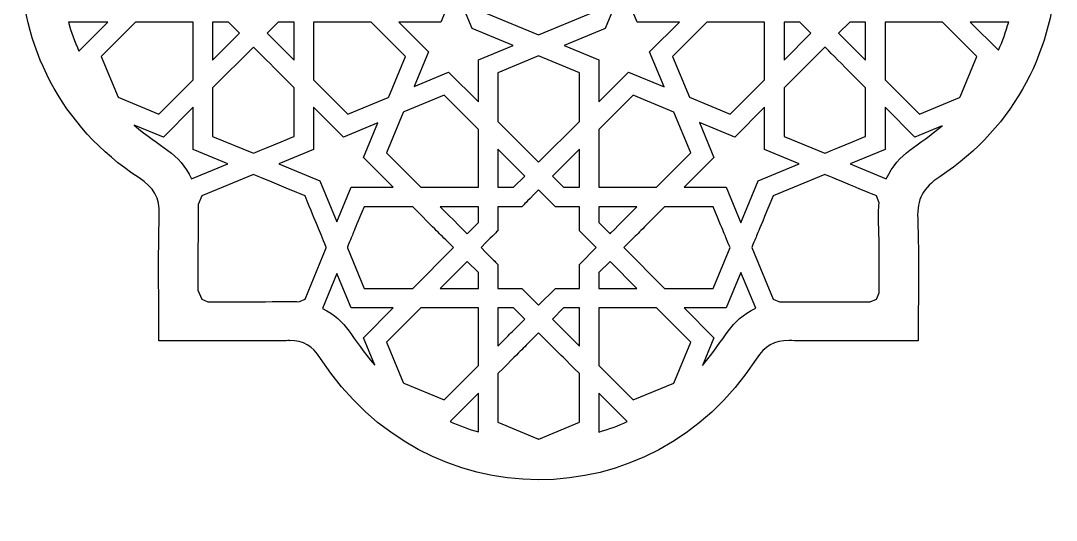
# Model space of a CAD drawing. Header units: millimetres. Extents: x -49 to 49, y -53 to 49.
# Drawn here: x -48.9 to 48.9, y -52.7 to -5.5 of the extents above; entities that cross this region are included whole.
import ezdxf

# ---------------------------------------------------------------- set-up
doc = ezdxf.new("R2010")
doc.units = ezdxf.units.MM
doc.header["$MEASUREMENT"] = 0
doc.layers.add('layer 1', color=7, linetype='Continuous')

msp = doc.modelspace()

# ---------------------------------------------------------------- linework, layer by layer
at = {"layer": 'layer 1', "color": 250}
for points, knots in [([(48.895, -0.3503), (48.895, -0.3503), (48.895, 0.4293), (48.895, 0.4293), (48.895, 0.4293), (48.7734, 7.9912), (45.1306, 15.5018), (37.9554, 20.2583), (37.9554, 20.2583), (36.2762, 21.3713), (35.7541, 22.5263), (35.8183, 24.4154), (35.8183, 24.4154), (35.9449, 28.1496), (35.8557, 31.8904), (35.8557, 35.7967), (35.8557, 35.7967), (31.6064, 35.7967), (27.7795, 35.8549), (23.9088, 35.7678), (23.9088, 35.7678), (22.3862, 35.7322), (21.456, 36.1421), (20.5758, 37.4904), (20.5758, 37.4904), (15.6052, 45.1057), (7.8048, 48.9191), (0.0107, 48.9285), (0.0107, 48.9285), (0.0107, 48.9285), (-0.0024, 48.9285), (-0.0024, 48.9285), (-0.0024, 48.9285), (-7.7962, 48.9335), (-15.5823, 45.1349), (-20.5249, 37.5303), (-20.5249, 37.5303), (-21.4074, 36.1735), (-22.3126, 35.7304), (-23.8315, 35.766), (-23.8315, 35.766), (-27.6722, 35.8631), (-31.54, 35.7981), (-35.8212, 35.7981), (-35.8212, 35.7981), (-35.8212, 31.6273), (-35.895, 27.7869), (-35.7865, 23.9512), (-35.7865, 23.9512), (-35.7402, 22.3157), (-36.2414, 21.3664), (-37.666, 20.4428), (-37.666, 20.4428), (-45.1249, 15.6094), (-48.8564, 7.8304), (-48.8597, 0.0474), (-48.8597, 0.0474), (-48.863, -7.7355), (-45.1382, -15.5224), (-37.6845, -20.3715), (-37.6845, -20.3715), (-36.2777, -21.2865), (-35.7325, -22.2157), (-35.7816, -23.8681), (-35.7816, -23.8681), (-35.8974, -27.7756), (-35.8188, -31.6885), (-35.8188, -35.7536), (-35.8188, -35.7536), (-23.2538, -35.7536), (-23.4607, -35.7219), (-23.51, -35.7219), (-23.51, -35.7219), (-22.142, -35.7219), (-21.3368, -36.2097), (-20.5573, -37.4114), (-20.5573, -37.4114), (-10.6757, -52.645), (10.7061, -52.6806), (20.5532, -37.4876), (20.5532, -37.4876), (21.3907, -36.1953), (22.2536, -35.7201), (23.6855, -35.7201), (23.6855, -35.7201), (23.6855, -35.7201), (23.0953, -35.754), (35.8549, -35.754), (35.8549, -35.754), (35.8549, -31.6982), (35.9509, -27.9403), (35.814, -24.191), (35.814, -24.191), (35.747, -22.3604), (36.3185, -21.3046), (37.8905, -20.2646), (37.8905, -20.2646), (45.1056, -15.4912), (48.7741, -7.9417), (48.895, -0.3503)], [0, 0, 0, 0, 0.0384615, 0.0384615, 0.0384615, 0.0384615, 0.0769231, 0.0769231, 0.0769231, 0.0769231, 0.1153846, 0.1153846, 0.1153846, 0.1153846, 0.1538462, 0.1538462, 0.1538462, 0.1538462, 0.1923077, 0.1923077, 0.1923077, 0.1923077, 0.2307692, 0.2307692, 0.2307692, 0.2307692, 0.2692308, 0.2692308, 0.2692308, 0.2692308, 0.3076923, 0.3076923, 0.3076923, 0.3076923, 0.3461538, 0.3461538, 0.3461538, 0.3461538, 0.3846154, 0.3846154, 0.3846154, 0.3846154, 0.4230769, 0.4230769, 0.4230769, 0.4230769, 0.4615385, 0.4615385, 0.4615385, 0.4615385, 0.5, 0.5, 0.5, 0.5, 0.5384615, 0.5384615, 0.5384615, 0.5384615, 0.5769231, 0.5769231, 0.5769231, 0.5769231, 0.6153846, 0.6153846, 0.6153846, 0.6153846, 0.6538462, 0.6538462, 0.6538462, 0.6538462, 0.6923077, 0.6923077, 0.6923077, 0.6923077, 0.7307692, 0.7307692, 0.7307692, 0.7307692, 0.7692308, 0.7692308, 0.7692308, 0.7692308, 0.8076923, 0.8076923, 0.8076923, 0.8076923, 0.8461538, 0.8461538, 0.8461538, 0.8461538, 0.8846154, 0.8846154, 0.8846154, 0.8846154, 0.9230769, 0.9230769, 0.9230769, 0.9230769, 1, 1, 1, 1]), ([(4.9029, -4.8433), (4.9029, -4.8433), (0.0268, -6.8636), (0.0268, -6.8636), (0.0268, -6.8636), (0.0268, -6.8636), (-4.8486, -4.8433), (-4.8486, -4.8433), (-4.8486, -4.8433), (-4.8486, -4.8433), (-6.853, 0.0018), (-6.853, 0.0018), (-6.853, 0.0018), (-6.853, 0.0018), (-6.8386, 0.0364), (-6.8386, 0.0364), (-6.8386, 0.0364), (-6.8386, 0.0364), (-6.853, 0.0713), (-6.853, 0.0713), (-6.853, 0.0713), (-6.853, 0.0713), (-4.8486, 4.9167), (-4.8486, 4.9167), (-4.8486, 4.9167), (-4.8486, 4.9167), (0.0053, 6.9282), (0.0053, 6.9282), (0.0053, 6.9282), (0.0053, 6.9282), (0.0268, 6.9191), (0.0268, 6.9191), (0.0268, 6.9191), (0.0268, 6.9191), (0.0487, 6.9282), (0.0487, 6.9282), (0.0487, 6.9282), (0.0487, 6.9282), (4.9029, 4.9167), (4.9029, 4.9167), (4.9029, 4.9167), (4.9029, 4.9167), (6.9219, 0.0364), (6.9219, 0.0364), (6.9219, 0.0364), (6.9219, 0.0364), (4.9029, -4.8433), (4.9029, -4.8433)], [0, 0, 0, 0, 0.0769231, 0.0769231, 0.0769231, 0.0769231, 0.1538462, 0.1538462, 0.1538462, 0.1538462, 0.2307692, 0.2307692, 0.2307692, 0.2307692, 0.3076923, 0.3076923, 0.3076923, 0.3076923, 0.3846154, 0.3846154, 0.3846154, 0.3846154, 0.4615385, 0.4615385, 0.4615385, 0.4615385, 0.5384615, 0.5384615, 0.5384615, 0.5384615, 0.6153846, 0.6153846, 0.6153846, 0.6153846, 0.6923077, 0.6923077, 0.6923077, 0.6923077, 0.7692308, 0.7692308, 0.7692308, 0.7692308, 0.8461538, 0.8461538, 0.8461538, 0.8461538, 1, 1, 1, 1]), ([(-5.6596, -13.2013), (-5.6596, -13.2013), (-8.4716, -10.3875), (-8.4716, -10.3875), (-8.4716, -10.3875), (-8.4716, -10.3875), (-11.7076, -11.7288), (-11.7076, -11.7288), (-11.7076, -11.7288), (-11.7076, -11.7288), (-10.3586, -8.4688), (-10.3586, -8.4688), (-10.3586, -8.4688), (-10.3586, -8.4688), (-13.1695, -5.6557), (-13.1695, -5.6557), (-13.1695, -5.6557), (-13.1695, -5.6557), (-9.1948, -5.6557), (-9.1948, -5.6557), (-9.1948, -5.6557), (-9.1948, -5.6557), (-7.85, -2.4073), (-7.85, -2.4073), (-7.85, -2.4073), (-7.85, -2.4073), (-6.2579, -6.2537), (-6.2579, -6.2537), (-6.2579, -6.2537), (-6.2579, -6.2537), (-2.3788, -7.8616), (-2.3788, -7.8616), (-2.3788, -7.8616), (-2.3788, -7.8616), (-5.6596, -9.2223), (-5.6596, -9.2223), (-5.6596, -9.2223), (-5.6596, -9.7232), (-5.6596, -12.7123), (-5.6596, -13.2013)], [0, 0, 0, 0, 0.0909091, 0.0909091, 0.0909091, 0.0909091, 0.1818182, 0.1818182, 0.1818182, 0.1818182, 0.2727273, 0.2727273, 0.2727273, 0.2727273, 0.3636364, 0.3636364, 0.3636364, 0.3636364, 0.4545455, 0.4545455, 0.4545455, 0.4545455, 0.5454545, 0.5454545, 0.5454545, 0.5454545, 0.6363636, 0.6363636, 0.6363636, 0.6363636, 0.7272727, 0.7272727, 0.7272727, 0.7272727, 0.8181818, 0.8181818, 0.8181818, 0.8181818, 1, 1, 1, 1]), ([(9.3349, -5.6557), (9.3349, -5.6557), (13.3107, -5.6557), (13.3107, -5.6557), (13.3107, -5.6557), (13.3107, -5.6557), (10.4994, -8.4688), (10.4994, -8.4688), (10.4994, -8.4688), (10.4994, -8.4688), (11.8661, -11.7718), (11.8661, -11.7718), (11.8661, -11.7718), (11.8661, -11.7718), (8.5256, -10.3875), (8.5256, -10.3875), (8.5256, -10.3875), (8.5256, -10.3875), (5.7143, -13.2013), (5.7143, -13.2013), (5.7143, -13.2013), (5.7143, -12.7014), (5.7143, -9.7155), (5.7143, -9.2223), (5.7143, -9.2223), (5.7143, -9.2223), (2.4335, -7.8616), (2.4335, -7.8616), (2.4335, -7.8616), (2.4335, -7.8616), (6.3119, -6.2537), (6.3119, -6.2537), (6.3119, -6.2537), (6.3119, -6.2537), (7.947, -2.3033), (7.947, -2.3033), (7.947, -2.3033), (7.947, -2.3033), (9.3349, -5.6557), (9.3349, -5.6557)], [0, 0, 0, 0, 0.0909091, 0.0909091, 0.0909091, 0.0909091, 0.1818182, 0.1818182, 0.1818182, 0.1818182, 0.2727273, 0.2727273, 0.2727273, 0.2727273, 0.3636364, 0.3636364, 0.3636364, 0.3636364, 0.4545455, 0.4545455, 0.4545455, 0.4545455, 0.5454545, 0.5454545, 0.5454545, 0.5454545, 0.6363636, 0.6363636, 0.6363636, 0.6363636, 0.7272727, 0.7272727, 0.7272727, 0.7272727, 0.8181818, 0.8181818, 0.8181818, 0.8181818, 1, 1, 1, 1]), ([(-43.3641, -8.3926), (-43.7622, -7.5089), (-44.0934, -6.5945), (-44.3608, -5.6557), (-44.3608, -5.6557), (-44.3608, -5.6557), (-40.6291, -5.6557), (-40.6291, -5.6557), (-40.6291, -5.6557), (-40.6291, -5.6557), (-43.3641, -8.3926), (-43.3641, -8.3926)], [0, 0, 0, 0, 0.25, 0.25, 0.25, 0.25, 0.5, 0.5, 0.5, 0.5, 1, 1, 1, 1]), ([(-41.2675, -8.9016), (-41.2675, -8.9016), (-38.0246, -5.6557), (-38.0246, -5.6557), (-38.0246, -5.6557), (-38.0246, -5.6557), (-32.5867, -5.6557), (-32.5867, -5.6557), (-32.5867, -5.6557), (-32.5867, -5.6557), (-32.5867, -11.098), (-32.5867, -11.098), (-32.5867, -11.098), (-32.5867, -11.098), (-35.8299, -14.3442), (-35.8299, -14.3442), (-35.8299, -14.3442), (-35.8299, -14.3442), (-39.6751, -12.7497), (-39.6751, -12.7497), (-39.6751, -12.7497), (-39.6751, -12.7497), (-41.2675, -8.9016), (-41.2675, -8.9016)], [0, 0, 0, 0, 0.1428571, 0.1428571, 0.1428571, 0.1428571, 0.2857143, 0.2857143, 0.2857143, 0.2857143, 0.4285714, 0.4285714, 0.4285714, 0.4285714, 0.5714286, 0.5714286, 0.5714286, 0.5714286, 0.7142857, 0.7142857, 0.7142857, 0.7142857, 1, 1, 1, 1]), ([(-30.7446, -9.2547), (-30.7446, -9.2547), (-30.7446, -5.6557), (-30.7446, -5.6557), (-30.7446, -5.6557), (-30.7446, -5.6557), (-29.2548, -5.6557), (-29.2548, -5.6557), (-29.2548, -5.6557), (-29.2548, -5.6557), (-28.2017, -6.7095), (-28.2017, -6.7095), (-28.2017, -6.7095), (-28.2017, -6.7095), (-30.7446, -9.2547), (-30.7446, -9.2547)], [0, 0, 0, 0, 0.2, 0.2, 0.2, 0.2, 0.4, 0.4, 0.4, 0.4, 0.6, 0.6, 0.6, 0.6, 1, 1, 1, 1]), ([(-25.5973, -6.7095), (-25.5973, -6.7095), (-24.5442, -5.6557), (-24.5442, -5.6557), (-24.5442, -5.6557), (-24.5442, -5.6557), (-23.0544, -5.6557), (-23.0544, -5.6557), (-23.0544, -5.6557), (-23.0544, -5.6557), (-23.0544, -9.2547), (-23.0544, -9.2547), (-23.0544, -9.2547), (-23.0544, -9.2547), (-25.5973, -6.7095), (-25.5973, -6.7095)], [0, 0, 0, 0, 0.2, 0.2, 0.2, 0.2, 0.4, 0.4, 0.4, 0.4, 0.6, 0.6, 0.6, 0.6, 1, 1, 1, 1]), ([(-17.9695, -14.3442), (-17.9695, -14.3442), (-21.2128, -11.098), (-21.2128, -11.098), (-21.2128, -11.098), (-21.2128, -11.098), (-21.2128, -5.6557), (-21.2128, -5.6557), (-21.2128, -5.6557), (-21.2128, -5.6557), (-15.7748, -5.6557), (-15.7748, -5.6557), (-15.7748, -5.6557), (-15.7748, -5.6557), (-12.531, -8.9016), (-12.531, -8.9016), (-12.531, -8.9016), (-12.531, -8.9016), (-14.114, -12.7264), (-14.114, -12.7264), (-14.114, -12.7264), (-14.114, -12.7264), (-14.1584, -12.7448), (-14.1584, -12.7448), (-14.1584, -12.7448), (-14.1584, -12.7448), (-14.1683, -12.7688), (-14.1683, -12.7688), (-14.1683, -12.7688), (-14.1683, -12.7688), (-17.9695, -14.3442), (-17.9695, -14.3442)], [0, 0, 0, 0, 0.1111111, 0.1111111, 0.1111111, 0.1111111, 0.2222222, 0.2222222, 0.2222222, 0.2222222, 0.3333333, 0.3333333, 0.3333333, 0.3333333, 0.4444444, 0.4444444, 0.4444444, 0.4444444, 0.5555556, 0.5555556, 0.5555556, 0.5555556, 0.6666667, 0.6666667, 0.6666667, 0.6666667, 0.7777778, 0.7777778, 0.7777778, 0.7777778, 1, 1, 1, 1]), ([(21.3533, -5.6557), (21.3533, -5.6557), (21.3533, -11.098), (21.3533, -11.098), (21.3533, -11.098), (21.3533, -11.098), (18.1099, -14.3442), (18.1099, -14.3442), (18.1099, -14.3442), (18.1099, -14.3442), (14.2649, -12.7497), (14.2649, -12.7497), (14.2649, -12.7497), (14.2649, -12.7497), (12.6722, -8.9016), (12.6722, -8.9016), (12.6722, -8.9016), (12.6722, -8.9016), (15.9152, -5.6557), (15.9152, -5.6557), (15.9152, -5.6557), (15.9152, -5.6557), (21.3533, -5.6557), (21.3533, -5.6557)], [0, 0, 0, 0, 0.1428571, 0.1428571, 0.1428571, 0.1428571, 0.2857143, 0.2857143, 0.2857143, 0.2857143, 0.4285714, 0.4285714, 0.4285714, 0.4285714, 0.5714286, 0.5714286, 0.5714286, 0.5714286, 0.7142857, 0.7142857, 0.7142857, 0.7142857, 1, 1, 1, 1]), ([(23.1952, -9.2547), (23.1952, -9.2547), (23.1952, -5.6557), (23.1952, -5.6557), (23.1952, -5.6557), (23.1952, -5.6557), (24.6849, -5.6557), (24.6849, -5.6557), (24.6849, -5.6557), (24.6849, -5.6557), (25.738, -6.7095), (25.738, -6.7095), (25.738, -6.7095), (25.738, -6.7095), (23.1952, -9.2547), (23.1952, -9.2547)], [0, 0, 0, 0, 0.2, 0.2, 0.2, 0.2, 0.4, 0.4, 0.4, 0.4, 0.6, 0.6, 0.6, 0.6, 1, 1, 1, 1]), ([(28.3425, -6.7095), (28.3425, -6.7095), (29.3956, -5.6557), (29.3956, -5.6557), (29.3956, -5.6557), (29.3956, -5.6557), (30.8854, -5.6557), (30.8854, -5.6557), (30.8854, -5.6557), (30.8854, -5.6557), (30.8854, -9.2547), (30.8854, -9.2547), (30.8854, -9.2547), (30.8854, -9.2547), (28.3425, -6.7095), (28.3425, -6.7095)], [0, 0, 0, 0, 0.2, 0.2, 0.2, 0.2, 0.4, 0.4, 0.4, 0.4, 0.6, 0.6, 0.6, 0.6, 1, 1, 1, 1]), ([(39.8258, -12.7264), (39.8258, -12.7264), (39.7814, -12.7448), (39.7814, -12.7448), (39.7814, -12.7448), (39.7814, -12.7448), (39.7715, -12.7688), (39.7715, -12.7688), (39.7715, -12.7688), (39.7715, -12.7688), (35.9703, -14.3442), (35.9703, -14.3442), (35.9703, -14.3442), (35.9703, -14.3442), (32.7272, -11.098), (32.7272, -11.098), (32.7272, -11.098), (32.7272, -11.098), (32.7272, -5.6557), (32.7272, -5.6557), (32.7272, -5.6557), (32.7272, -5.6557), (38.1649, -5.6557), (38.1649, -5.6557), (38.1649, -5.6557), (38.1649, -5.6557), (41.4087, -8.9016), (41.4087, -8.9016), (41.4087, -8.9016), (41.4087, -8.9016), (39.8258, -12.7264), (39.8258, -12.7264)], [0, 0, 0, 0, 0.1111111, 0.1111111, 0.1111111, 0.1111111, 0.2222222, 0.2222222, 0.2222222, 0.2222222, 0.3333333, 0.3333333, 0.3333333, 0.3333333, 0.4444444, 0.4444444, 0.4444444, 0.4444444, 0.5555556, 0.5555556, 0.5555556, 0.5555556, 0.6666667, 0.6666667, 0.6666667, 0.6666667, 0.7777778, 0.7777778, 0.7777778, 0.7777778, 1, 1, 1, 1]), ([(43.4337, -8.3209), (43.4337, -8.3209), (40.7702, -5.6557), (40.7702, -5.6557), (40.7702, -5.6557), (40.7702, -5.6557), (44.3999, -5.6557), (44.3999, -5.6557), (44.3999, -5.6557), (44.1392, -6.5691), (43.8178, -7.4591), (43.4337, -8.3209)], [0, 0, 0, 0, 0.25, 0.25, 0.25, 0.25, 0.5, 0.5, 0.5, 0.5, 1, 1, 1, 1]), ([(-26.8996, -8.0126), (-26.8363, -8.0758), (-23.1175, -11.7986), (-23.0544, -11.8618), (-23.0544, -11.8618), (-23.0544, -11.8618), (-23.0544, -16.4528), (-23.0544, -16.4528), (-23.0544, -16.4528), (-23.1138, -16.4775), (-26.8403, -18.0219), (-26.8996, -18.0464), (-26.8996, -18.0464), (-26.8996, -18.0464), (-30.7446, -16.4528), (-30.7446, -16.4528), (-30.7446, -16.4528), (-30.7446, -16.4528), (-30.7446, -11.8618), (-30.7446, -11.8618), (-30.7446, -11.8618), (-30.7446, -11.8618), (-26.8996, -8.0126), (-26.8996, -8.0126)], [0, 0, 0, 0, 0.1428571, 0.1428571, 0.1428571, 0.1428571, 0.2857143, 0.2857143, 0.2857143, 0.2857143, 0.4285714, 0.4285714, 0.4285714, 0.4285714, 0.5714286, 0.5714286, 0.5714286, 0.5714286, 0.7142857, 0.7142857, 0.7142857, 0.7142857, 1, 1, 1, 1]), ([(23.1952, -16.4528), (23.1952, -16.4528), (23.1952, -11.8618), (23.1952, -11.8618), (23.1952, -11.8618), (23.1952, -11.8618), (27.0404, -8.0126), (27.0404, -8.0126), (27.0404, -8.0126), (27.1036, -8.0758), (30.8222, -11.7986), (30.8854, -11.8618), (30.8854, -11.8618), (30.8854, -11.8618), (30.8854, -16.4528), (30.8854, -16.4528), (30.8854, -16.4528), (30.8261, -16.4775), (27.0994, -18.0219), (27.0404, -18.0464), (27.0404, -18.0464), (27.0404, -18.0464), (23.1952, -16.4528), (23.1952, -16.4528)], [0, 0, 0, 0, 0.1428571, 0.1428571, 0.1428571, 0.1428571, 0.2857143, 0.2857143, 0.2857143, 0.2857143, 0.4285714, 0.4285714, 0.4285714, 0.4285714, 0.5714286, 0.5714286, 0.5714286, 0.5714286, 0.7142857, 0.7142857, 0.7142857, 0.7142857, 1, 1, 1, 1]), ([(0.0268, -18.8933), (0.0268, -18.8933), (-3.8177, -15.0442), (-3.8177, -15.0442), (-3.8177, -15.0442), (-3.8177, -15.0442), (-3.8177, -10.4538), (-3.8177, -10.4538), (-3.8177, -10.4538), (-3.8177, -10.4538), (0.0268, -8.8596), (0.0268, -8.8596), (0.0268, -8.8596), (0.0268, -8.8596), (3.8721, -10.4538), (3.8721, -10.4538), (3.8721, -10.4538), (3.8721, -10.4538), (3.8721, -15.0442), (3.8721, -15.0442), (3.8721, -15.0442), (3.8721, -15.0442), (0.0268, -18.8933), (0.0268, -18.8933)], [0, 0, 0, 0, 0.1428571, 0.1428571, 0.1428571, 0.1428571, 0.2857143, 0.2857143, 0.2857143, 0.2857143, 0.4285714, 0.4285714, 0.4285714, 0.4285714, 0.5714286, 0.5714286, 0.5714286, 0.5714286, 0.7142857, 0.7142857, 0.7142857, 0.7142857, 1, 1, 1, 1]), ([(-5.6596, -21.2503), (-5.6596, -21.2503), (-11.0977, -21.2503), (-11.0977, -21.2503), (-11.0977, -21.2503), (-11.0977, -21.2503), (-14.341, -18.0043), (-14.341, -18.0043), (-14.341, -18.0043), (-14.341, -18.0043), (-12.7582, -14.1796), (-12.7582, -14.1796), (-12.7582, -14.1796), (-12.7582, -14.1796), (-12.7148, -14.1615), (-12.7148, -14.1615), (-12.7148, -14.1615), (-12.7148, -14.1615), (-12.7046, -14.1375), (-12.7046, -14.1375), (-12.7046, -14.1375), (-12.7046, -14.1375), (-8.903, -12.5624), (-8.903, -12.5624), (-8.903, -12.5624), (-8.903, -12.5624), (-5.6596, -15.8076), (-5.6596, -15.8076), (-5.6596, -15.8076), (-5.6596, -15.8076), (-5.6596, -21.2503), (-5.6596, -21.2503)], [0, 0, 0, 0, 0.1111111, 0.1111111, 0.1111111, 0.1111111, 0.2222222, 0.2222222, 0.2222222, 0.2222222, 0.3333333, 0.3333333, 0.3333333, 0.3333333, 0.4444444, 0.4444444, 0.4444444, 0.4444444, 0.5555556, 0.5555556, 0.5555556, 0.5555556, 0.6666667, 0.6666667, 0.6666667, 0.6666667, 0.7777778, 0.7777778, 0.7777778, 0.7777778, 1, 1, 1, 1]), ([(12.8027, -14.1555), (12.8027, -14.1555), (14.3951, -18.0043), (14.3951, -18.0043), (14.3951, -18.0043), (14.3951, -18.0043), (11.1517, -21.2503), (11.1517, -21.2503), (11.1517, -21.2503), (11.1517, -21.2503), (5.7143, -21.2503), (5.7143, -21.2503), (5.7143, -21.2503), (5.7143, -21.2503), (5.7143, -15.8076), (5.7143, -15.8076), (5.7143, -15.8076), (5.7143, -15.8076), (8.9574, -12.5624), (8.9574, -12.5624), (8.9574, -12.5624), (8.9574, -12.5624), (12.8027, -14.1555), (12.8027, -14.1555)], [0, 0, 0, 0, 0.1428571, 0.1428571, 0.1428571, 0.1428571, 0.2857143, 0.2857143, 0.2857143, 0.2857143, 0.4285714, 0.4285714, 0.4285714, 0.4285714, 0.5714286, 0.5714286, 0.5714286, 0.5714286, 0.7142857, 0.7142857, 0.7142857, 0.7142857, 1, 1, 1, 1]), ([(-38.153, -15.3765), (-38.153, -15.3765), (-35.3972, -16.5184), (-35.3972, -16.5184), (-35.3972, -16.5184), (-35.3972, -16.5184), (-32.5867, -13.7054), (-32.5867, -13.7054), (-32.5867, -13.7054), (-32.5867, -13.7054), (-32.5867, -17.6848), (-32.5867, -17.6848), (-32.5867, -17.6848), (-32.5867, -17.6848), (-29.3063, -19.0443), (-29.3063, -19.0443), (-29.3063, -19.0443), (-29.3063, -19.0443), (-32.7313, -20.4649), (-32.7313, -20.4649), (-32.7313, -20.4649), (-33.8974, -17.9543), (-35.712, -17.5093), (-38.153, -15.3765)], [0, 0, 0, 0, 0.1428571, 0.1428571, 0.1428571, 0.1428571, 0.2857143, 0.2857143, 0.2857143, 0.2857143, 0.4285714, 0.4285714, 0.4285714, 0.4285714, 0.5714286, 0.5714286, 0.5714286, 0.5714286, 0.7142857, 0.7142857, 0.7142857, 0.7142857, 1, 1, 1, 1]), ([(-13.7026, -21.2503), (-13.7026, -21.2503), (-17.6778, -21.2503), (-17.6778, -21.2503), (-17.6778, -21.2503), (-17.6778, -21.2503), (-19.0226, -24.499), (-19.0226, -24.499), (-19.0226, -24.499), (-19.0226, -24.499), (-20.6146, -20.6526), (-20.6146, -20.6526), (-20.6146, -20.6526), (-20.6146, -20.6526), (-24.4931, -19.0443), (-24.4931, -19.0443), (-24.4931, -19.0443), (-24.4931, -19.0443), (-21.2128, -17.6848), (-21.2128, -17.6848), (-21.2128, -17.6848), (-21.2128, -17.6848), (-21.2128, -13.7054), (-21.2128, -13.7054), (-21.2128, -13.7054), (-21.2128, -13.7054), (-18.4009, -16.5184), (-18.4009, -16.5184), (-18.4009, -16.5184), (-18.4009, -16.5184), (-15.1647, -15.1771), (-15.1647, -15.1771), (-15.1647, -15.1771), (-15.1647, -15.1771), (-16.5136, -18.4376), (-16.5136, -18.4376), (-16.5136, -18.4376), (-16.5136, -18.4376), (-13.7026, -21.2503), (-13.7026, -21.2503)], [0, 0, 0, 0, 0.0909091, 0.0909091, 0.0909091, 0.0909091, 0.1818182, 0.1818182, 0.1818182, 0.1818182, 0.2727273, 0.2727273, 0.2727273, 0.2727273, 0.3636364, 0.3636364, 0.3636364, 0.3636364, 0.4545455, 0.4545455, 0.4545455, 0.4545455, 0.5454545, 0.5454545, 0.5454545, 0.5454545, 0.6363636, 0.6363636, 0.6363636, 0.6363636, 0.7272727, 0.7272727, 0.7272727, 0.7272727, 0.8181818, 0.8181818, 0.8181818, 0.8181818, 1, 1, 1, 1]), ([(17.7324, -21.2503), (17.7324, -21.2503), (13.7566, -21.2503), (13.7566, -21.2503), (13.7566, -21.2503), (13.7566, -21.2503), (16.5679, -18.4376), (16.5679, -18.4376), (16.5679, -18.4376), (16.5679, -18.4376), (15.2012, -15.1341), (15.2012, -15.1341), (15.2012, -15.1341), (15.2012, -15.1341), (18.5427, -16.5184), (18.5427, -16.5184), (18.5427, -16.5184), (18.5427, -16.5184), (21.3533, -13.7054), (21.3533, -13.7054), (21.3533, -13.7054), (21.3533, -13.7054), (21.3533, -17.6848), (21.3533, -17.6848), (21.3533, -17.6848), (21.3533, -17.6848), (24.6334, -19.0443), (24.6334, -19.0443), (24.6334, -19.0443), (24.6334, -19.0443), (20.7557, -20.6526), (20.7557, -20.6526), (20.7557, -20.6526), (20.7557, -20.6526), (19.1206, -24.6033), (19.1206, -24.6033), (19.1206, -24.6033), (19.1206, -24.6033), (17.7324, -21.2503), (17.7324, -21.2503)], [0, 0, 0, 0, 0.0909091, 0.0909091, 0.0909091, 0.0909091, 0.1818182, 0.1818182, 0.1818182, 0.1818182, 0.2727273, 0.2727273, 0.2727273, 0.2727273, 0.3636364, 0.3636364, 0.3636364, 0.3636364, 0.4545455, 0.4545455, 0.4545455, 0.4545455, 0.5454545, 0.5454545, 0.5454545, 0.5454545, 0.6363636, 0.6363636, 0.6363636, 0.6363636, 0.7272727, 0.7272727, 0.7272727, 0.7272727, 0.8181818, 0.8181818, 0.8181818, 0.8181818, 1, 1, 1, 1]), ([(32.839, -20.4509), (32.839, -20.4509), (29.4467, -19.0443), (29.4467, -19.0443), (29.4467, -19.0443), (29.4467, -19.0443), (32.7272, -17.6848), (32.7272, -17.6848), (32.7272, -17.6848), (32.7272, -17.6848), (32.7272, -13.7054), (32.7272, -13.7054), (32.7272, -13.7054), (32.7272, -13.7054), (35.5389, -16.5184), (35.5389, -16.5184), (35.5389, -16.5184), (35.5389, -16.5184), (38.1138, -15.4512), (38.1138, -15.4512), (38.1138, -15.4512), (35.8511, -17.4091), (34.042, -17.9451), (32.839, -20.4509)], [0, 0, 0, 0, 0.1428571, 0.1428571, 0.1428571, 0.1428571, 0.2857143, 0.2857143, 0.2857143, 0.2857143, 0.4285714, 0.4285714, 0.4285714, 0.4285714, 0.5714286, 0.5714286, 0.5714286, 0.5714286, 0.7142857, 0.7142857, 0.7142857, 0.7142857, 1, 1, 1, 1]), ([(-1.2753, -20.1965), (-1.2753, -20.1965), (-2.3283, -21.2503), (-2.3283, -21.2503), (-2.3283, -21.2503), (-2.3283, -21.2503), (-3.8177, -21.2503), (-3.8177, -21.2503), (-3.8177, -21.2503), (-3.8177, -21.2503), (-3.8177, -17.6513), (-3.8177, -17.6513), (-3.8177, -17.6513), (-3.8177, -17.6513), (-1.2753, -20.1965), (-1.2753, -20.1965)], [0, 0, 0, 0, 0.2, 0.2, 0.2, 0.2, 0.4, 0.4, 0.4, 0.4, 0.6, 0.6, 0.6, 0.6, 1, 1, 1, 1]), ([(3.8721, -17.6513), (3.8721, -17.6513), (3.8721, -21.2503), (3.8721, -21.2503), (3.8721, -21.2503), (3.8721, -21.2503), (2.3827, -21.2503), (2.3827, -21.2503), (2.3827, -21.2503), (2.3827, -21.2503), (1.3293, -20.1965), (1.3293, -20.1965), (1.3293, -20.1965), (1.3293, -20.1965), (3.8721, -17.6513), (3.8721, -17.6513)], [0, 0, 0, 0, 0.2, 0.2, 0.2, 0.2, 0.4, 0.4, 0.4, 0.4, 0.6, 0.6, 0.6, 0.6, 1, 1, 1, 1]), ([(-22.0239, -31.8226), (-22.0239, -31.8226), (-22.6107, -32.0657), (-22.6107, -32.0657), (-22.6107, -32.0657), (-23.7454, -31.9443), (-22.8692, -32.0928), (-31.1957, -32.0629), (-31.1957, -32.0629), (-31.1957, -32.0629), (-31.7755, -31.8226), (-31.7755, -31.8226), (-31.7755, -31.8226), (-31.7755, -31.8226), (-32.1343, -30.9551), (-32.1343, -30.9551), (-32.1343, -30.9551), (-32.1445, -28.873), (-32.1066, -22.9027), (-32.1094, -22.8709), (-32.1094, -22.8709), (-32.1094, -22.8709), (-31.7751, -22.0626), (-31.7751, -22.0626), (-31.7751, -22.0626), (-31.7751, -22.0626), (-26.8996, -20.0423), (-26.8996, -20.0423), (-26.8996, -20.0423), (-26.8403, -20.0667), (-22.0831, -22.0384), (-22.0239, -22.0626), (-22.0239, -22.0626), (-20.8308, -24.947), (-20.7492, -25.1442), (-20.0196, -26.9081), (-20.0196, -26.9081), (-20.0196, -26.9081), (-20.0341, -26.943), (-20.0341, -26.943), (-20.0341, -26.943), (-20.0341, -26.943), (-20.0196, -26.9776), (-20.0196, -26.9776), (-20.0196, -26.9776), (-20.0196, -26.9776), (-22.0239, -31.8226), (-22.0239, -31.8226)], [0, 0, 0, 0, 0.0769231, 0.0769231, 0.0769231, 0.0769231, 0.1538462, 0.1538462, 0.1538462, 0.1538462, 0.2307692, 0.2307692, 0.2307692, 0.2307692, 0.3076923, 0.3076923, 0.3076923, 0.3076923, 0.3846154, 0.3846154, 0.3846154, 0.3846154, 0.4615385, 0.4615385, 0.4615385, 0.4615385, 0.5384615, 0.5384615, 0.5384615, 0.5384615, 0.6153846, 0.6153846, 0.6153846, 0.6153846, 0.6923077, 0.6923077, 0.6923077, 0.6923077, 0.7692308, 0.7692308, 0.7692308, 0.7692308, 0.8461538, 0.8461538, 0.8461538, 0.8461538, 1, 1, 1, 1]), ([(32.1741, -31.1986), (32.1741, -31.1986), (31.9158, -31.8226), (31.9158, -31.8226), (31.9158, -31.8226), (31.9158, -31.8226), (31.3341, -32.0636), (31.3341, -32.0636), (31.3341, -32.0636), (28.5133, -32.0759), (23.0008, -32.0389), (22.7507, -32.0654), (22.7507, -32.0654), (22.7507, -32.0654), (22.1643, -31.8226), (22.1643, -31.8226), (22.1643, -31.8226), (22.1643, -31.8226), (20.1454, -26.943), (20.1454, -26.943), (20.1454, -26.943), (20.8354, -25.2751), (20.3514, -26.4445), (22.1647, -22.0626), (22.1647, -22.0626), (22.1647, -22.0626), (27.0404, -20.0423), (27.0404, -20.0423), (27.0404, -20.0423), (27.0994, -20.0667), (31.8566, -22.0384), (31.9158, -22.0626), (31.9158, -22.0626), (31.9158, -22.0626), (32.1818, -22.7055), (32.1818, -22.7055), (32.1818, -22.7055), (31.9945, -24.1504), (32.2224, -23.7369), (32.1741, -31.1986)], [0, 0, 0, 0, 0.0909091, 0.0909091, 0.0909091, 0.0909091, 0.1818182, 0.1818182, 0.1818182, 0.1818182, 0.2727273, 0.2727273, 0.2727273, 0.2727273, 0.3636364, 0.3636364, 0.3636364, 0.3636364, 0.4545455, 0.4545455, 0.4545455, 0.4545455, 0.5454545, 0.5454545, 0.5454545, 0.5454545, 0.6363636, 0.6363636, 0.6363636, 0.6363636, 0.7272727, 0.7272727, 0.7272727, 0.7272727, 0.8181818, 0.8181818, 0.8181818, 0.8181818, 1, 1, 1, 1]), ([(3.8721, -28.5368), (3.8721, -29.876), (3.8721, -29.454), (3.8721, -30.7905), (3.8721, -30.7905), (1.8839, -30.7905), (2.3982, -30.7905), (1.6196, -30.7905), (1.6196, -30.7905), (1.6196, -30.7905), (0.0268, -32.385), (0.0268, -32.385), (0.0268, -32.385), (0.0268, -32.385), (-1.5649, -30.7905), (-1.5649, -30.7905), (-1.5649, -30.7905), (-2.3442, -30.7905), (-1.8288, -30.7905), (-3.8177, -30.7905), (-3.8177, -30.7905), (-3.8177, -29.4594), (-3.8177, -29.8732), (-3.8177, -28.5368), (-3.8177, -28.5368), (-4.2192, -28.1351), (-3.9634, -28.3909), (-5.4105, -26.943), (-5.4105, -26.943), (-3.8615, -25.393), (-4.2072, -25.7387), (-3.8177, -25.3484), (-3.8177, -25.3484), (-3.8177, -24.0086), (-3.8177, -24.4312), (-3.8177, -23.0943), (-3.8177, -23.0943), (-2.4871, -23.0943), (-2.9012, -23.0943), (-1.5656, -23.0943), (-1.5656, -23.0943), (-1.1641, -22.692), (-1.4196, -22.9477), (0.0268, -21.5), (0.0268, -21.5), (1.4739, -22.9477), (1.2185, -22.692), (1.62, -23.0943), (1.62, -23.0943), (1.62, -23.0943), (3.8721, -23.0943), (3.8721, -23.0943), (3.8721, -23.0943), (3.8721, -23.0943), (3.8721, -25.3478), (3.8721, -25.3478), (3.8721, -25.3478), (4.2432, -25.7193), (3.9335, -25.4095), (5.4656, -26.943), (5.4656, -26.943), (5.4656, -26.943), (3.8721, -28.5368), (3.8721, -28.5368)], [0, 0, 0, 0, 0.0588235, 0.0588235, 0.0588235, 0.0588235, 0.1176471, 0.1176471, 0.1176471, 0.1176471, 0.1764706, 0.1764706, 0.1764706, 0.1764706, 0.2352941, 0.2352941, 0.2352941, 0.2352941, 0.2941176, 0.2941176, 0.2941176, 0.2941176, 0.3529412, 0.3529412, 0.3529412, 0.3529412, 0.4117647, 0.4117647, 0.4117647, 0.4117647, 0.4705882, 0.4705882, 0.4705882, 0.4705882, 0.5294118, 0.5294118, 0.5294118, 0.5294118, 0.5882353, 0.5882353, 0.5882353, 0.5882353, 0.6470588, 0.6470588, 0.6470588, 0.6470588, 0.7058824, 0.7058824, 0.7058824, 0.7058824, 0.7647059, 0.7647059, 0.7647059, 0.7647059, 0.8235294, 0.8235294, 0.8235294, 0.8235294, 0.8823529, 0.8823529, 0.8823529, 0.8823529, 1, 1, 1, 1]), ([(-18.0255, -26.9081), (-17.3433, -25.2589), (-17.6813, -26.0759), (-16.4475, -23.0943), (-16.4475, -23.0943), (-16.4475, -23.0943), (-11.8604, -23.0943), (-11.8604, -23.0943), (-11.8604, -23.0943), (-8.8748, -26.0827), (-9.7098, -25.2469), (-8.0151, -26.943), (-8.0151, -26.943), (-8.0151, -26.943), (-11.8604, -30.7911), (-11.8604, -30.7911), (-11.8604, -30.7911), (-11.8604, -30.7911), (-16.4475, -30.7911), (-16.4475, -30.7911), (-16.4475, -30.7911), (-16.4475, -30.7911), (-18.0255, -26.9776), (-18.0255, -26.9776), (-18.0255, -26.9776), (-18.0255, -26.9776), (-18.0111, -26.943), (-18.0111, -26.943), (-18.0111, -26.943), (-18.0111, -26.943), (-18.0255, -26.9081), (-18.0255, -26.9081)], [0, 0, 0, 0, 0.1111111, 0.1111111, 0.1111111, 0.1111111, 0.2222222, 0.2222222, 0.2222222, 0.2222222, 0.3333333, 0.3333333, 0.3333333, 0.3333333, 0.4444444, 0.4444444, 0.4444444, 0.4444444, 0.5555556, 0.5555556, 0.5555556, 0.5555556, 0.6666667, 0.6666667, 0.6666667, 0.6666667, 0.7777778, 0.7777778, 0.7777778, 0.7777778, 1, 1, 1, 1]), ([(-5.6596, -24.5854), (-5.7122, -24.6379), (-6.6604, -25.5873), (-6.7126, -25.6399), (-6.7126, -25.6399), (-6.7648, -25.5879), (-9.2043, -23.146), (-9.2562, -23.0943), (-9.2562, -23.0943), (-9.2562, -23.0943), (-5.6596, -23.0943), (-5.6596, -23.0943), (-5.6596, -23.0943), (-5.6596, -23.0943), (-5.6596, -24.5854), (-5.6596, -24.5854)], [0, 0, 0, 0, 0.2, 0.2, 0.2, 0.2, 0.4, 0.4, 0.4, 0.4, 0.6, 0.6, 0.6, 0.6, 1, 1, 1, 1]), ([(9.3102, -23.0943), (9.2541, -23.1503), (6.8238, -25.5827), (6.7677, -25.6388), (6.7677, -25.6388), (6.7155, -25.5866), (5.7662, -24.6365), (5.7143, -24.5843), (5.7143, -24.5843), (5.7143, -24.5843), (5.7143, -23.0943), (5.7143, -23.0943), (5.7143, -23.0943), (5.7143, -23.0943), (9.3102, -23.0943), (9.3102, -23.0943)], [0, 0, 0, 0, 0.2, 0.2, 0.2, 0.2, 0.4, 0.4, 0.4, 0.4, 0.6, 0.6, 0.6, 0.6, 1, 1, 1, 1]), ([(8.0698, -26.943), (9.8757, -25.1354), (8.9041, -26.1076), (11.9151, -23.0943), (11.9151, -23.0943), (11.9151, -23.0943), (16.5019, -23.0943), (16.5019, -23.0943), (16.5019, -23.0943), (17.7828, -26.1899), (17.4713, -25.4363), (18.0943, -26.943), (18.0943, -26.943), (18.0943, -26.943), (16.5019, -30.7905), (16.5019, -30.7905), (16.5019, -30.7905), (16.5019, -30.7905), (11.9151, -30.7905), (11.9151, -30.7905), (11.9151, -30.7905), (11.9151, -30.7905), (8.0698, -26.943), (8.0698, -26.943)], [0, 0, 0, 0, 0.1428571, 0.1428571, 0.1428571, 0.1428571, 0.2857143, 0.2857143, 0.2857143, 0.2857143, 0.4285714, 0.4285714, 0.4285714, 0.4285714, 0.5714286, 0.5714286, 0.5714286, 0.5714286, 0.7142857, 0.7142857, 0.7142857, 0.7142857, 1, 1, 1, 1]), ([(-5.6596, -30.7905), (-5.6596, -30.7905), (-9.2558, -30.7911), (-9.2558, -30.7911), (-9.2558, -30.7911), (-9.2558, -30.7911), (-6.7126, -28.2458), (-6.7126, -28.2458), (-6.7126, -28.2458), (-6.7126, -28.2458), (-5.6596, -29.3003), (-5.6596, -29.3003), (-5.6596, -29.3003), (-5.6596, -29.3003), (-5.6596, -30.7905), (-5.6596, -30.7905)], [0, 0, 0, 0, 0.2, 0.2, 0.2, 0.2, 0.4, 0.4, 0.4, 0.4, 0.6, 0.6, 0.6, 0.6, 1, 1, 1, 1]), ([(6.7674, -28.2458), (6.7674, -28.2458), (6.7677, -28.2469), (6.7677, -28.2469), (6.7677, -28.2469), (6.7677, -28.2469), (6.7681, -28.2458), (6.7681, -28.2458), (6.7681, -28.2458), (6.7681, -28.2458), (9.3102, -30.7905), (9.3102, -30.7905), (9.3102, -30.7905), (9.3102, -30.7905), (5.7143, -30.7905), (5.7143, -30.7905), (5.7143, -30.7905), (5.7143, -30.7905), (5.7143, -29.3003), (5.7143, -29.3003), (5.7143, -29.3003), (5.7143, -29.3003), (6.7674, -28.2458), (6.7674, -28.2458)], [0, 0, 0, 0, 0.1428571, 0.1428571, 0.1428571, 0.1428571, 0.2857143, 0.2857143, 0.2857143, 0.2857143, 0.4285714, 0.4285714, 0.4285714, 0.4285714, 0.5714286, 0.5714286, 0.5714286, 0.5714286, 0.7142857, 0.7142857, 0.7142857, 0.7142857, 1, 1, 1, 1]), ([(15.4887, -38.0562), (15.4887, -38.0562), (16.5686, -35.4488), (16.5686, -35.4488), (16.5686, -35.4488), (16.5686, -35.4488), (13.7566, -32.634), (13.7566, -32.634), (13.7566, -32.634), (14.2579, -32.634), (17.2459, -32.634), (17.7324, -32.634), (17.7324, -32.634), (17.7324, -32.634), (19.1199, -29.2823), (19.1199, -29.2823), (19.1199, -29.2823), (19.1199, -29.2823), (20.5218, -32.6686), (20.5218, -32.6686), (20.5218, -32.6686), (18.0478, -33.8212), (17.7021, -35.5166), (15.4887, -38.0562)], [0, 0, 0, 0, 0.1428571, 0.1428571, 0.1428571, 0.1428571, 0.2857143, 0.2857143, 0.2857143, 0.2857143, 0.4285714, 0.4285714, 0.4285714, 0.4285714, 0.5714286, 0.5714286, 0.5714286, 0.5714286, 0.7142857, 0.7142857, 0.7142857, 0.7142857, 1, 1, 1, 1]), ([(-20.3875, -32.6844), (-20.3875, -32.6844), (-19.0226, -29.3864), (-19.0226, -29.3864), (-19.0226, -29.3864), (-19.0226, -29.3864), (-17.6778, -32.6351), (-17.6778, -32.6351), (-17.6778, -32.6351), (-17.6778, -32.6351), (-13.7026, -32.6351), (-13.7026, -32.6351), (-13.7026, -32.6351), (-13.7026, -32.6351), (-16.5136, -35.4478), (-16.5136, -35.4478), (-16.5136, -35.4478), (-16.5136, -35.4478), (-15.4399, -38.0425), (-15.4399, -38.0425), (-15.4399, -38.0425), (-17.7024, -35.4594), (-18.0083, -33.8309), (-20.3875, -32.6844)], [0, 0, 0, 0, 0.1428571, 0.1428571, 0.1428571, 0.1428571, 0.2857143, 0.2857143, 0.2857143, 0.2857143, 0.4285714, 0.4285714, 0.4285714, 0.4285714, 0.5714286, 0.5714286, 0.5714286, 0.5714286, 0.7142857, 0.7142857, 0.7142857, 0.7142857, 1, 1, 1, 1]), ([(-5.6596, -38.0767), (-5.6596, -38.0767), (-8.903, -41.3227), (-8.903, -41.3227), (-8.903, -41.3227), (-8.903, -41.3227), (-12.6957, -39.751), (-12.6957, -39.751), (-12.6957, -39.751), (-12.6957, -39.751), (-12.7148, -39.7058), (-12.7148, -39.7058), (-12.7148, -39.7058), (-12.7148, -39.7058), (-12.767, -39.6839), (-12.767, -39.6839), (-12.767, -39.6839), (-12.767, -39.6839), (-14.341, -35.8811), (-14.341, -35.8811), (-14.341, -35.8811), (-14.341, -35.8811), (-11.0977, -32.6351), (-11.0977, -32.6351), (-11.0977, -32.6351), (-11.0977, -32.6351), (-5.6596, -32.634), (-5.6596, -32.634), (-5.6596, -32.634), (-5.6596, -32.634), (-5.6596, -38.0767), (-5.6596, -38.0767)], [0, 0, 0, 0, 0.1111111, 0.1111111, 0.1111111, 0.1111111, 0.2222222, 0.2222222, 0.2222222, 0.2222222, 0.3333333, 0.3333333, 0.3333333, 0.3333333, 0.4444444, 0.4444444, 0.4444444, 0.4444444, 0.5555556, 0.5555556, 0.5555556, 0.5555556, 0.6666667, 0.6666667, 0.6666667, 0.6666667, 0.7777778, 0.7777778, 0.7777778, 0.7777778, 1, 1, 1, 1]), ([(-3.8177, -36.2339), (-3.8177, -36.2339), (-3.8177, -32.634), (-3.8177, -32.634), (-3.8177, -32.634), (-3.8177, -32.634), (-2.3287, -32.634), (-2.3287, -32.634), (-2.3287, -32.634), (-2.3287, -32.634), (-1.2753, -33.6889), (-1.2753, -33.6889), (-1.2753, -33.6889), (-2.5968, -35.0118), (-2.0517, -34.4664), (-3.8177, -36.2339)], [0, 0, 0, 0, 0.2, 0.2, 0.2, 0.2, 0.4, 0.4, 0.4, 0.4, 0.6, 0.6, 0.6, 0.6, 1, 1, 1, 1]), ([(3.8721, -36.2339), (2.0814, -34.4413), (2.6547, -35.015), (1.3293, -33.6889), (1.3293, -33.6889), (1.3293, -33.6889), (2.383, -32.634), (2.383, -32.634), (2.383, -32.634), (2.383, -32.634), (3.8721, -32.634), (3.8721, -32.634), (3.8721, -32.634), (3.8721, -32.634), (3.8721, -36.2339), (3.8721, -36.2339)], [0, 0, 0, 0, 0.2, 0.2, 0.2, 0.2, 0.4, 0.4, 0.4, 0.4, 0.6, 0.6, 0.6, 0.6, 1, 1, 1, 1]), ([(12.803, -39.7284), (12.803, -39.7284), (8.9574, -41.3227), (8.9574, -41.3227), (8.9574, -41.3227), (8.9574, -41.3227), (5.7143, -38.0767), (5.7143, -38.0767), (5.7143, -38.0767), (5.7143, -38.0767), (5.7143, -32.634), (5.7143, -32.634), (5.7143, -32.634), (5.7143, -32.634), (11.152, -32.634), (11.152, -32.634), (11.152, -32.634), (11.152, -32.634), (14.3955, -35.8807), (14.3955, -35.8807), (14.3955, -35.8807), (14.3955, -35.8807), (12.803, -39.7284), (12.803, -39.7284)], [0, 0, 0, 0, 0.1428571, 0.1428571, 0.1428571, 0.1428571, 0.2857143, 0.2857143, 0.2857143, 0.2857143, 0.4285714, 0.4285714, 0.4285714, 0.4285714, 0.5714286, 0.5714286, 0.5714286, 0.5714286, 0.7142857, 0.7142857, 0.7142857, 0.7142857, 1, 1, 1, 1]), ([(3.8721, -43.4315), (3.8721, -43.4315), (0.0484, -45.0162), (0.0484, -45.0162), (0.0484, -45.0162), (0.0484, -45.0162), (0.0268, -45.0074), (0.0268, -45.0074), (0.0268, -45.0074), (0.0268, -45.0074), (0.0057, -45.0162), (0.0057, -45.0162), (0.0057, -45.0162), (0.0057, -45.0162), (-3.8177, -43.4315), (-3.8177, -43.4315), (-3.8177, -43.4315), (-3.8177, -43.4315), (-3.8177, -38.8404), (-3.8177, -38.8404), (-3.8177, -38.8404), (-1.0121, -36.032), (-1.8796, -36.9001), (0.0265, -34.9919), (0.0265, -34.9919), (0.0265, -34.9919), (0.0268, -34.9926), (0.0268, -34.9926), (0.0268, -34.9926), (0.0268, -34.9926), (0.0275, -34.9919), (0.0275, -34.9919), (0.0275, -34.9919), (1.9886, -36.9552), (1.0686, -36.0341), (3.8721, -38.8404), (3.8721, -38.8404), (3.8721, -38.8404), (3.8721, -43.4315), (3.8721, -43.4315)], [0, 0, 0, 0, 0.0909091, 0.0909091, 0.0909091, 0.0909091, 0.1818182, 0.1818182, 0.1818182, 0.1818182, 0.2727273, 0.2727273, 0.2727273, 0.2727273, 0.3636364, 0.3636364, 0.3636364, 0.3636364, 0.4545455, 0.4545455, 0.4545455, 0.4545455, 0.5454545, 0.5454545, 0.5454545, 0.5454545, 0.6363636, 0.6363636, 0.6363636, 0.6363636, 0.7272727, 0.7272727, 0.7272727, 0.7272727, 0.8181818, 0.8181818, 0.8181818, 0.8181818, 1, 1, 1, 1]), ([(-5.6596, -44.3413), (-6.5743, -44.076), (-7.4662, -43.7479), (-8.3312, -43.3575), (-8.3312, -43.3575), (-8.3312, -43.3575), (-5.6596, -40.6837), (-5.6596, -40.6837), (-5.6596, -40.6837), (-5.6596, -40.6837), (-5.6596, -44.3413), (-5.6596, -44.3413)], [0, 0, 0, 0, 0.25, 0.25, 0.25, 0.25, 0.5, 0.5, 0.5, 0.5, 1, 1, 1, 1]), ([(5.7143, -44.3543), (5.7143, -44.3543), (5.7143, -40.6837), (5.7143, -40.6837), (5.7143, -40.6837), (5.7143, -40.6837), (8.3979, -43.369), (8.3979, -43.369), (8.3979, -43.369), (7.5294, -43.761), (6.6337, -44.0895), (5.7143, -44.3543)], [0, 0, 0, 0, 0.25, 0.25, 0.25, 0.25, 0.5, 0.5, 0.5, 0.5, 1, 1, 1, 1])]:
    msp.add_open_spline(points, degree=3, knots=knots, dxfattribs=at)

doc.saveas('drawing.dxf')
